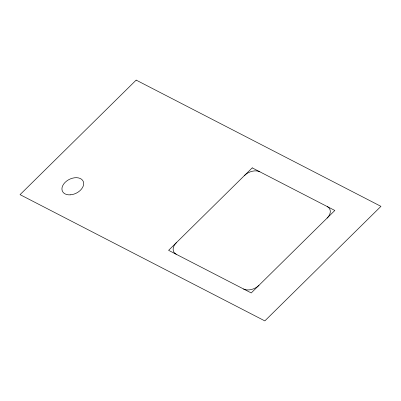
<?xml version="1.0" encoding="UTF-8"?>
<svg xmlns="http://www.w3.org/2000/svg" width="401" height="401" viewBox="0 0 401 401"><rect width="100%" height="100%" fill="white"/><g stroke="black" fill="none" stroke-linecap="round" stroke-linejoin="round"><path stroke-width="0.6" d="M176.265 254.284A11.519 7.724 -26.2 0 1 176.355 242.7M258.966 285.312A11.519 7.724 -26.2 0 1 243.577 289.001M327.186 206.53A11.519 7.724 -26.2 0 1 327.091 218.114M244.48 175.503A11.519 7.724 -26.2 0 1 259.868 171.813M136.17 80.105L20.05 194.645L264.83 320.895L380.95 206.355L136.17 80.105M252.219 167.869L168.61 250.339L251.226 292.946L334.835 210.475L252.219 167.869M70.175 194.846A11.519 7.724 -26.2 0 0 83.268 181.463A11.519 7.724 -26.2 0 0 64.977 182.51A11.519 7.724 -26.2 0 0 70.175 194.846"/></g></svg>
